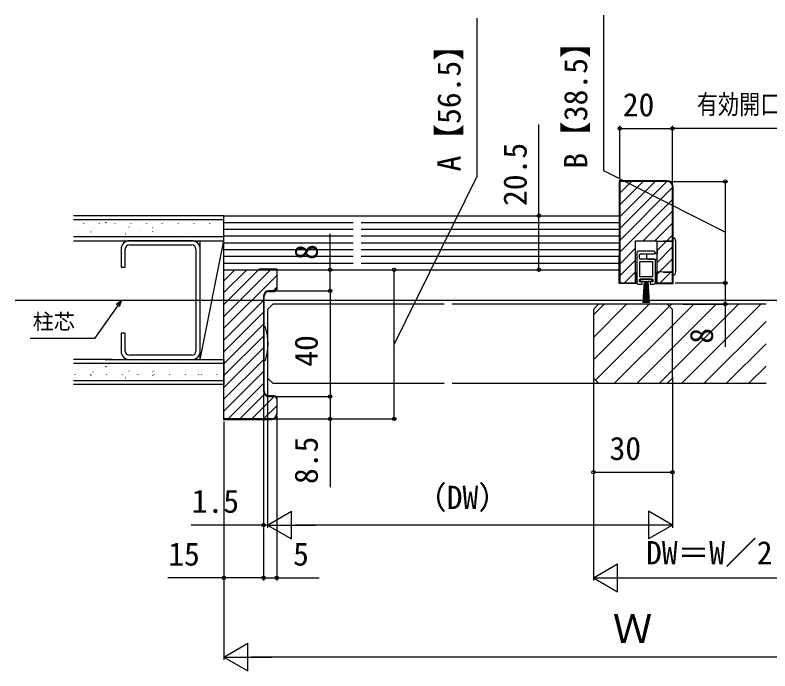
# Model space of a CAD drawing. Units: millimetres, scale not verified. Extents: x -525 to 525, y -783 to 779.
# Drawn here: x -115.2 to 170.9, y 188.3 to 436.7 of the extents above; entities that cross this region are included whole.
import ezdxf
from ezdxf.enums import TextEntityAlignment as Align

# ---------------------------------------------------------------- set-up
doc = ezdxf.new("R2010")
doc.units = ezdxf.units.MM
doc.header["$LTSCALE"] = 4
for name, color, linetype in [('0-5_YKK_12', 2, 'Continuous'), ('0-6_YKK_13', 4, 'Continuous'), ('0-8_YKK_D', 6, 'Continuous'), ('0-A_YSS_K', 3, 'Continuous'), ('0-B_YSS_KE', 3, 'Continuous')]:
    doc.layers.add(name, color=color, linetype=linetype)
doc.styles.add('ＭＳ ゴシック', font='')
doc.styles.get('ＭＳ ゴシック').set_extended_font_data('MS Gothic')

msp = doc.modelspace()

# ---------------------------------------------------------------- linework, layer by layer
at = {"layer": '0-5_YKK_12'}
for p, q in [((-36.032, 340.252), (12.968, 340.252)), ((15.968, 340.252), (113.968, 340.252)), ((-115.184, 328.752), (335.512, 328.752)), ((-19.532, 325.252), (-17.532, 327.252)), ((47.468, 327.252), (-17.532, 327.252)), ((130.668, 327.252), (50.468, 327.252)), ((103.968, 325.252), (105.968, 327.252)), ((103.968, 323.13), (108.09, 327.252)), ((103.968, 314.645), (116.575, 327.252)), ((103.968, 306.16), (125.06, 327.252)), ((104.733, 298.44), (132.781, 326.487)), ((169.437, 327.252), (107.268, 327.252)), ((133.968, 325.252), (131.968, 327.252)), ((132.781, 326.487), (133.546, 327.252)), ((133.968, 319.189), (142.031, 327.252)), ((133.968, 310.704), (150.516, 327.252)), ((133.968, 302.219), (159.002, 327.252)), ((137.487, 297.252), (167.487, 327.252)), ((-19.532, 325.252), (-19.532, 299.252)), ((103.968, 325.252), (103.968, 299.252)), ((133.968, 299.252), (133.968, 325.252)), ((145.972, 297.252), (169.437, 320.717)), ((112.031, 297.252), (133.968, 319.189)), ((154.457, 297.252), (169.437, 312.232)), ((120.516, 297.252), (133.968, 310.704)), ((162.943, 297.252), (169.437, 303.746)), ((129.002, 297.252), (133.968, 302.219)), ((-19.532, 299.252), (-17.532, 297.252)), ((103.968, 299.252), (105.968, 297.252)), ((133.968, 299.252), (131.968, 297.252)), ((-17.532, 297.252), (47.468, 297.252)), ((50.468, 297.252), (130.668, 297.252)), ((107.268, 297.252), (169.437, 297.252))]:
    msp.add_line(p, q, dxfattribs=at)
at = {"layer": '0-6_YKK_13'}
for p, q in [((134.159, 352.252), (134.54, 352.252)), ((134.159, 338.252), (134.159, 352.252)), ((134.826, 352.044), (135.159, 351.002)), ((128.159, 350.747), (128.464, 351.053)), ((128.464, 351.053), (134.159, 351.152)), ((130.435, 351.087), (130.524, 351.131)), ((130.7, 351.199), (134.159, 351.199)), ((135.159, 351.002), (135.159, 350.746)), ((135.159, 350.746), (135.159, 339.758)), ((120.468, 346.752), (120.468, 335.252)), ((126.968, 347.252), (120.968, 347.252)), ((121.768, 346.252), (126.968, 346.252)), ((128.159, 346.244), (124.454, 346.187)), ((128.159, 348.252), (128.159, 346.244)), ((121.468, 344.552), (121.468, 345.952)), ((126.968, 344.252), (121.768, 344.252)), ((124.159, 345.887), (124.159, 344.617)), ((124.454, 344.317), (128.159, 344.252)), ((127.468, 335.252), (127.468, 343.752)), ((121.468, 343.252), (121.468, 337.752)), ((126.468, 343.252), (121.468, 343.252)), ((126.468, 337.752), (126.468, 343.252)), ((128.159, 341.102), (128.159, 342.252)), ((121.468, 337.752), (126.468, 337.752)), ((128.159, 339.757), (128.159, 340)), ((128.464, 339.452), (128.159, 339.757)), ((134.159, 339.352), (128.464, 339.452)), ((130.435, 339.417), (130.524, 339.373)), ((130.7, 339.305), (134.159, 339.305)), ((134.54, 338.252), (134.159, 338.252)), ((135.159, 339.502), (134.826, 338.461)), ((135.159, 339.758), (135.159, 339.502)), ((-20.832, 318.652), (-20.552, 318.652)), ((-20.552, 305.852), (-20.832, 305.852))]:
    msp.add_line(p, q, dxfattribs=at)
for points in [[(128.159, 340), (128.159, 350.504), (128.159, 350.747)], [(130.524, 351.131), (130.591, 351.162), (130.654, 351.188), (130.7, 351.199)], [(130.524, 339.373), (130.591, 339.342), (130.654, 339.316), (130.7, 339.306)], [(120.968, 334.752), (122.468, 334.752), (122.468, 335.752), (121.468, 335.752), (121.468, 336.752), (126.468, 336.752), (126.468, 335.752), (125.468, 335.752), (125.468, 334.752), (126.968, 334.752)], [(126.218, 336.752), (121.718, 336.752), (121.718, 335.952), (123.218, 335.952), (122.718, 327.752)], [(123.318, 335.952), (123.358, 335.952), (122.93, 327.752)], [(123.458, 335.952), (123.498, 335.952), (123.142, 327.752)], [(123.598, 335.952), (123.638, 335.952), (123.353, 327.752)], [(123.738, 335.952), (123.778, 335.952), (123.565, 327.752)], [(123.878, 335.952), (123.918, 335.952), (123.792, 327.752)], [(124.145, 327.752), (124.018, 335.952), (124.058, 335.952)], [(124.371, 327.752), (124.158, 335.952), (124.198, 335.952)], [(124.583, 327.752), (124.298, 335.952), (124.338, 335.952)], [(124.795, 327.752), (124.438, 335.952), (124.478, 335.952)], [(125.006, 327.752), (124.578, 335.952), (124.618, 335.952)], [(125.218, 327.752), (124.718, 335.952), (126.218, 335.952), (126.218, 336.752)]]:
    msp.add_lwpolyline(points, dxfattribs=at)
for centre, radius, start, end in [((134.54, 351.952), 0.3, 17.74467, 90), ((120.968, 346.752), 0.5, 90, 180), ((121.768, 345.952), 0.3, 90, 180), ((124.459, 345.887), 0.3, 91, 180), ((126.968, 346.752), 0.5, 270, 90), ((121.768, 344.552), 0.3, 180, 270), ((124.459, 344.617), 0.3, 180, 269), ((126.968, 343.752), 0.5, 0, 90), ((134.54, 338.552), 0.3, 270, 342.25533), ((120.968, 335.252), 0.5, 180, 270), ((126.968, 335.252), 0.5, 270, 0), ((-20.552, 318.352), 0.3, 17.1558, 90), ((-40.312, 312.252), 20.98, 342.8442, 17.1558), ((-20.552, 306.152), 0.3, 270, 342.8442)]:
    msp.add_arc(centre, radius, start, end, dxfattribs=at)
at = {"layer": '0-8_YKK_D'}
for p, q in [((113.968, 374.752), (113.968, 394.752)), ((113.968, 393.752), (133.968, 393.752)), ((133.968, 372.752), (133.968, 394.752)), ((133.968, 372.752), (133.968, 394.752)), ((259.968, 393.752), (133.968, 393.752)), ((132.968, 373.752), (154.968, 373.752)), ((153.968, 373.752), (153.968, 335.252)), ((-35.032, 360.752), (84.317, 360.752)), ((-15.032, 340.252), (29.431, 340.252)), ((-14.832, 340.252), (84.317, 340.252)), ((28.431, 283.752), (28.431, 340.252)), ((134.968, 335.252), (154.968, 335.252)), ((138.968, 335.252), (154.968, 335.252)), ((-16.032, 332.252), (5.168, 332.252)), ((-16.032, 332.252), (5.168, 332.252)), ((4.168, 332.252), (4.168, 292.252)), ((137.968, 327.252), (154.968, 327.252)), ((-19.532, 299.552), (-19.532, 242.552)), ((-19.532, 299.552), (-19.532, 242.552)), ((103.968, 299.552), (103.968, 222.552)), ((103.968, 299.552), (103.968, 262.552)), ((133.968, 299.552), (133.968, 242.552)), ((133.968, 299.552), (133.968, 262.552)), ((-21.032, 293.252), (-21.032, 242.552)), ((-21.032, 293.252), (-21.032, 222.552)), ((-21.032, 293.252), (-21.032, 222.552)), ((-16.032, 292.252), (5.168, 292.252)), ((-16.032, 292.252), (5.168, 292.252)), ((-17.032, 283.752), (5.168, 283.752)), ((-17.032, 283.752), (29.431, 283.752)), ((-16.032, 284.752), (-16.032, 222.552)), ((-36.032, 282.752), (-36.032, 222.552)), ((-36.032, 281.752), (-36.032, 192.552)), ((103.968, 263.552), (133.968, 263.552)), ((-19.532, 243.552), (-10.438, 248.802)), ((-10.438, 238.302), (-10.438, 248.802)), ((133.968, 243.552), (124.875, 248.802)), ((124.875, 248.802), (124.875, 238.302)), ((-21.032, 243.552), (-48.404, 243.552)), ((-19.532, 243.552), (-21.032, 243.552)), ((-19.532, 243.552), (-16.982, 243.552)), ((-19.532, 243.552), (-10.438, 238.302)), ((-19.532, 243.552), (-1.345, 243.552)), ((123.468, 243.552), (-9.032, 243.552)), ((133.968, 243.552), (115.782, 243.552)), ((133.968, 243.552), (124.875, 238.302)), ((103.968, 223.552), (113.062, 228.802)), ((113.062, 218.302), (113.062, 228.802)), ((103.968, 223.552), (113.062, 218.302)), ((103.968, 223.552), (122.155, 223.552)), ((114.468, 223.552), (252.968, 223.552)), ((-36.032, 193.552), (-26.938, 198.802)), ((-26.938, 188.302), (-26.938, 198.802)), ((-36.032, 193.552), (-26.938, 188.302)), ((-36.032, 193.552), (-17.845, 193.552)), ((269.468, 193.552), (-25.532, 193.552))]:
    msp.add_line(p, q, dxfattribs=at)
for points in [[(28.431, 312.002), (59.913, 375.713), (59.913, 435.622)], [(153.968, 354.502), (107.923, 377.713), (107.923, 436.735)], [(83.317, 340.252), (83.317, 360.752), (83.317, 395.257)], [(4.168, 332.252), (4.168, 340.252), (4.168, 353.893)], [(153.968, 335.252), (153.968, 327.252), (153.968, 311.061)], [(-74.832, 328.752), (-76.295, 326.663), (-85.048, 314.163), (-109.44, 314.163)], [(-76.854, 327.055), (-74.832, 328.752), (-75.735, 326.271)], [(4.168, 292.252), (4.168, 283.752), (4.168, 257.907)], [(-21.032, 223.552), (-36.032, 223.552), (-57.309, 223.552)], [(-21.032, 223.552), (-16.032, 223.552), (0.023, 223.552)]]:
    msp.add_lwpolyline(points, dxfattribs=at)
for centre in [(113.968, 393.752), (133.968, 393.752), (133.968, 393.752), (153.968, 373.752), (83.317, 360.752), (4.168, 340.252), (28.431, 340.252), (83.317, 340.252), (153.968, 335.252), (153.968, 335.252), (4.168, 332.252), (4.168, 332.252), (153.968, 327.252), (4.168, 292.252), (4.168, 292.252), (4.168, 283.752), (28.431, 283.752), (103.968, 263.552), (133.968, 263.552), (-21.032, 243.552), (-36.032, 223.552), (-21.032, 223.552), (-21.032, 223.552), (-16.032, 223.552)]:
    msp.add_circle(centre, 0.637, dxfattribs=at)
at = {"layer": '0-A_YSS_K'}
for p, q in [((113.968, 369.339), (118.381, 373.752)), ((113.968, 364.849), (122.871, 373.752)), ((113.968, 360.359), (127.362, 373.752)), ((113.968, 355.869), (131.852, 373.752)), ((113.968, 351.379), (133.968, 371.379)), ((113.968, 346.888), (133.968, 366.888)), ((-36.032, 360.752), (-93.032, 360.752)), ((-36.032, 360.752), (12.968, 360.752)), ((15.968, 360.752), (113.768, 360.752)), ((122.822, 351.252), (133.968, 362.398)), ((-93.032, 359.252), (-36.032, 359.252)), ((-89.192, 357.812), (-89.192, 357.912)), ((-83.212, 357.812), (-83.212, 357.912)), ((-80.969, 358.137), (-81.08, 358.304)), ((-80.6, 357.984), (-80.607, 358.003)), ((-77.232, 357.812), (-77.232, 357.912)), ((-71.252, 357.812), (-71.252, 357.912)), ((-65.272, 357.812), (-65.272, 357.912)), ((-59.292, 357.812), (-59.292, 357.912)), ((-57.927, 358.138), (-57.934, 358.157)), ((-53.312, 357.812), (-53.312, 357.912)), ((-47.332, 357.812), (-47.332, 357.912)), ((-41.352, 357.812), (-41.352, 357.912)), ((-36.032, 358.19), (12.968, 358.19)), ((15.968, 358.19), (113.768, 358.19)), ((127.312, 351.252), (133.968, 357.908)), ((-92.422, 354.962), (-92.422, 355.062)), ((-90.849, 354.835), (-90.856, 354.854)), ((-86.442, 354.962), (-86.442, 355.062)), ((-85.591, 356.032), (-85.598, 356.051)), ((-80.462, 354.962), (-80.462, 355.062)), ((-74.482, 354.962), (-74.482, 355.062)), ((-71.963, 356.368), (-72.073, 356.535)), ((-68.502, 354.962), (-68.502, 355.062)), ((-68.176, 354.988), (-68.182, 355.007)), ((-62.957, 354.599), (-63.067, 354.766)), ((-62.918, 356.186), (-62.924, 356.205)), ((-62.522, 354.962), (-62.522, 355.062)), ((-56.542, 354.962), (-56.542, 355.062)), ((-50.562, 354.962), (-50.562, 355.062)), ((-45.502, 355.141), (-45.509, 355.16)), ((-44.582, 354.962), (-44.582, 355.062)), ((-40.244, 356.339), (-40.251, 356.358)), ((-38.602, 354.962), (-38.602, 355.062)), ((-36.032, 355.627), (12.968, 355.627)), ((15.968, 355.627), (113.768, 355.627)), ((-36.032, 352.752), (-93.032, 352.752)), ((-86.416, 354.527), (-86.526, 354.694)), ((-77.409, 352.759), (-77.52, 352.925)), ((-73.4, 353.696), (-73.407, 353.715)), ((-53.95, 352.83), (-54.061, 352.997)), ((-50.727, 353.849), (-50.733, 353.868)), ((-36.032, 353.065), (12.968, 353.065)), ((15.968, 353.065), (113.768, 353.065)), ((113.768, 353.252), (113.768, 340.252)), ((127.968, 347.418), (133.968, 353.418)), ((-93.032, 351.252), (-78.232, 351.252)), ((-48.232, 351.252), (-71.832, 351.252)), ((-71.832, 349.652), (-48.232, 349.652)), ((-45.032, 306.252), (-36.032, 351.252)), ((-45.032, 306.252), (-45.032, 351.252)), ((-45.032, 351.252), (-36.032, 351.252)), ((-36.032, 306.252), (-36.032, 351.252)), ((-36.032, 350.502), (12.968, 350.502)), ((15.968, 350.502), (113.768, 350.502)), ((-75.032, 348.052), (-75.032, 341.252)), ((-73.432, 341.252), (-73.432, 348.052)), ((-46.632, 348.052), (-46.632, 309.452)), ((-45.032, 309.452), (-45.032, 348.052)), ((-36.032, 347.94), (12.968, 347.94)), ((15.968, 347.94), (113.768, 347.94)), ((113.968, 342.398), (119.968, 348.398)), ((127.968, 342.928), (133.968, 348.928)), ((-36.032, 345.377), (12.968, 345.377)), ((15.968, 345.377), (113.768, 345.377)), ((113.968, 337.908), (119.968, 343.908)), ((127.968, 338.438), (133.968, 344.438)), ((-36.032, 342.815), (12.968, 342.815)), ((15.968, 342.815), (113.768, 342.815)), ((-36.032, 336.082), (-31.862, 340.252)), ((-36.032, 331.592), (-27.372, 340.252)), ((-36.032, 327.102), (-22.882, 340.252)), ((-36.032, 322.612), (-18.392, 340.252)), ((-36.032, 318.122), (-16.032, 338.122)), ((115.802, 335.252), (119.968, 339.418)), ((129.273, 335.252), (133.968, 339.948)), ((133.763, 335.252), (133.968, 335.457)), ((-17.411, 332.252), (-16.032, 333.632)), ((-36.032, 313.632), (-21.032, 328.632)), ((-36.032, 309.142), (-21.032, 324.142)), ((-36.032, 304.651), (-21.032, 319.651)), ((-75.032, 316.252), (-75.032, 309.452)), ((-36.032, 300.161), (-21.032, 315.161)), ((-36.032, 295.671), (-21.032, 310.671)), ((-78.232, 306.252), (-93.032, 306.252)), ((-48.232, 307.852), (-71.832, 307.852)), ((-71.832, 306.252), (-48.232, 306.252)), ((-45.032, 306.252), (-36.032, 306.252)), ((-36.032, 291.181), (-21.032, 306.181)), ((-36.032, 304.752), (-93.032, 304.752)), ((-89.192, 303.312), (-89.192, 303.412)), ((-83.212, 303.312), (-83.212, 303.412)), ((-80.969, 303.637), (-81.08, 303.804)), ((-80.6, 303.484), (-80.607, 303.503)), ((-77.232, 303.312), (-77.232, 303.412)), ((-71.252, 303.312), (-71.252, 303.412)), ((-65.272, 303.312), (-65.272, 303.412)), ((-59.292, 303.312), (-59.292, 303.412)), ((-57.927, 303.638), (-57.934, 303.657)), ((-53.312, 303.312), (-53.312, 303.412)), ((-47.332, 303.312), (-47.332, 303.412)), ((-41.352, 303.312), (-41.352, 303.412)), ((-92.422, 300.462), (-92.422, 300.562)), ((-86.442, 300.462), (-86.442, 300.562)), ((-85.591, 301.532), (-85.598, 301.551)), ((-80.462, 300.462), (-80.462, 300.562)), ((-74.482, 300.462), (-74.482, 300.562)), ((-71.963, 301.868), (-72.073, 302.035)), ((-68.502, 300.462), (-68.502, 300.562)), ((-68.176, 300.488), (-68.182, 300.507)), ((-62.918, 301.686), (-62.924, 301.705)), ((-62.522, 300.462), (-62.522, 300.562)), ((-56.542, 300.462), (-56.542, 300.562)), ((-50.562, 300.462), (-50.562, 300.562)), ((-45.502, 300.641), (-45.509, 300.66)), ((-44.582, 300.462), (-44.582, 300.562)), ((-40.244, 301.839), (-40.251, 301.858)), ((-38.602, 300.462), (-38.602, 300.562)), ((-36.032, 286.691), (-21.032, 301.691)), ((-93.032, 298.252), (-36.032, 298.252)), ((-90.849, 300.335), (-90.856, 300.354)), ((-86.416, 300.027), (-86.526, 300.194)), ((-77.409, 298.259), (-77.52, 298.425)), ((-73.4, 299.196), (-73.407, 299.215)), ((-62.957, 300.099), (-63.067, 300.266)), ((-53.95, 298.33), (-54.061, 298.497)), ((-50.727, 299.349), (-50.733, 299.368)), ((-36.032, 296.752), (-93.032, 296.752)), ((-34.48, 283.752), (-21.032, 297.201)), ((-29.99, 283.752), (-20.657, 293.086)), ((-25.5, 283.752), (-17.001, 292.252)), ((-21.01, 283.752), (-16.032, 288.73))]:
    msp.add_line(p, q, dxfattribs=at)
for points in [[(-81.032, 351.252), (-36.032, 351.252), (-36.032, 360.752)], [(-75.032, 348.052), (-75.032, 341.252), (-73.432, 341.252)], [(-73.432, 309.452), (-73.432, 316.252), (-75.032, 316.252), (-75.032, 309.452)], [(-81.032, 306.252), (-36.032, 306.252), (-36.032, 296.752)]]:
    msp.add_lwpolyline(points, dxfattribs=at)
for centre, radius, start, end in [((-71.832, 348.052), 3.2, 90, 180), ((-71.832, 348.052), 1.6, 90, 180), ((-48.232, 348.052), 3.2, 360, 90), ((-48.232, 348.052), 1.6, 360, 90), ((-71.832, 309.452), 3.2, 180, 270), ((-71.832, 309.452), 1.6, 180, 270), ((-48.232, 309.452), 1.6, 270, 0), ((-48.232, 309.452), 3.2, 270, 360)]:
    msp.add_arc(centre, radius, start, end, dxfattribs=at)
at = {"layer": '0-B_YSS_KE'}
for p, q in [((131.968, 373.952), (113.768, 373.952)), ((131.968, 373.752), (113.968, 373.752)), ((134.168, 335.052), (134.168, 371.752)), ((-15.832, 333.252), (-15.832, 340.452)), ((127.768, 335.052), (134.168, 335.052)), ((-17.032, 332.252), (-19.032, 332.252)), ((-19.032, 332.052), (-17.032, 332.052)), ((-21.032, 330.252), (-21.032, 294.252)), ((-20.832, 294.252), (-20.832, 330.252)), ((-36.232, 308.552), (-36.232, 283.552)), ((-36.032, 308.552), (-36.232, 308.552)), ((-17.032, 292.452), (-19.032, 292.452)), ((-19.032, 292.252), (-17.032, 292.252)), ((-16.032, 291.252), (-16.032, 285.752)), ((-15.832, 285.752), (-15.832, 291.252)), ((-36.232, 283.552), (-18.032, 283.552)), ((-18.032, 283.752), (-36.032, 283.752))]:
    msp.add_line(p, q, dxfattribs=at)
for points in [[(113.768, 373.952), (113.768, 352.952), (113.968, 352.952)], [(113.968, 373.752), (113.968, 335.252), (119.968, 335.252), (119.968, 351.252), (127.968, 351.252), (127.968, 335.252), (133.968, 335.252), (133.968, 371.752)], [(119.968, 339.052), (120.168, 339.052), (120.168, 335.052), (113.768, 335.052), (113.768, 345.052), (113.968, 345.052)], [(-15.832, 340.452), (-22.832, 340.452), (-22.832, 340.252)], [(-36.032, 283.752), (-36.032, 340.252), (-16.032, 340.252), (-16.032, 333.252)], [(127.968, 339.052), (127.768, 339.052), (127.768, 335.052)]]:
    msp.add_lwpolyline(points, dxfattribs=at)
for centre, radius, start, end in [((131.968, 371.752), 2.2, 0, 89.99998), ((131.968, 371.752), 2, 0.00001, 89.99999), ((-19.032, 330.252), 2, 90.00001, 179.99999), ((-19.032, 330.252), 1.8, 90.00001, 179.99999), ((-17.032, 333.252), 1, 270.00001, 359.99999), ((-17.032, 333.252), 1.2, 270.00001, 359.99999), ((-19.032, 294.252), 2, 180.00001, 269.99999), ((-19.032, 294.252), 1.8, 180.00001, 269.99999), ((-17.032, 291.252), 1.2, 0.00001, 89.99999), ((-17.032, 291.252), 1, 0.00001, 89.99999), ((-18.032, 285.752), 2, 270.00001, 359.99999), ((-18.032, 285.752), 2.2, 270.00001, 359.99999)]:
    msp.add_arc(centre, radius, start, end, dxfattribs=at)

# ---------------------------------------------------------------- texts
at = {"layer": '0-8_YKK_D', "style": 'ＭＳ ゴシック'}
for s, p in [('A【56.5】', (56.277, 377.508)), ('B【38.5】', (104.287, 378.554)), ('20.5', (81.317, 364.416)), ('8', (2.168, 343.984)), ('8', (151.968, 312.243)), ('40', (2.168, 303.525)), ('8.5', (2.168, 259.088))]:
    msp.add_text(s, height=8.798, rotation=90, dxfattribs=at).set_placement(p, align=Align.BOTTOM_LEFT)
for s, height, p in [('20', 8.798, (115.105, 395.752)), ('柱芯', 5.865, (-108.514, 315.953)), ('30', 8.798, (110.105, 265.552)), ('（DW）', 8.798, (36.389, 246.984)), ('1.5', 8.798, (-48.245, 245.552)), ('DW＝W／2－1.5', 8.798, (123.923, 226.029)), ('15', 8.798, (-57.15, 225.552)), ('5', 8.798, (-9.818, 225.552)), ('Ｗ', 11, (111.315, 195.552))]:
    msp.add_text(s, height=height, dxfattribs=at).set_placement(p, align=Align.BOTTOM_LEFT)
at = {"layer": '0-8_YKK_D', "style": 'ＭＳ ゴシック', "width": 0.8}
msp.add_text('有効開口＝W／2－36', height=7.331, dxfattribs=at).set_placement((143.196, 397.059), align=Align.BOTTOM_LEFT)

doc.saveas('drawing.dxf')
